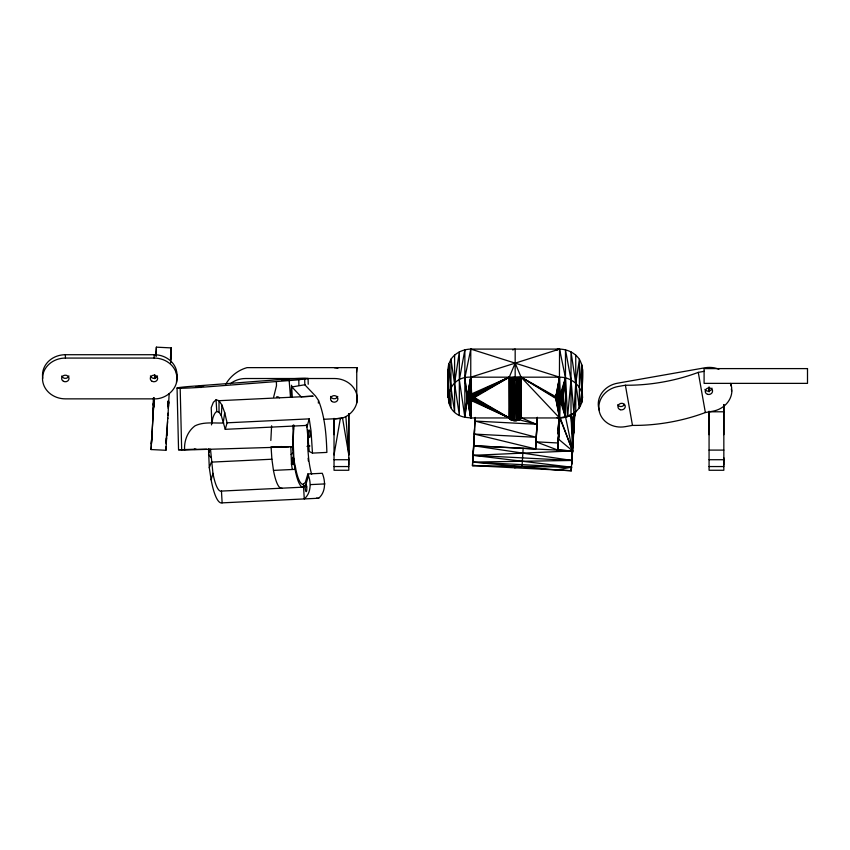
<?xml version="1.0" encoding="UTF-8"?>
<svg xmlns="http://www.w3.org/2000/svg" width="850" height="850" viewBox="0 0 850 850"><rect width="100%" height="100%" fill="white"/><g stroke="black" fill="none" stroke-linecap="round" stroke-linejoin="round"><path stroke-width="1.27" d="M334.029 434.69L334.029 418.742M348.797 465.131L348.797 457.799M334.029 419.061L342.486 417.817L348.797 454.909L348.797 413.833L348.797 470.263L334.029 470.263L334.029 418.37M709.07 434.69L709.07 412.611M723.839 465.131L723.839 457.799M723.839 434.69L723.839 404.77M470.719 394.272L509.267 377.177L509.267 417.956L470.783 417.956L464.865 417.265L467.16 396.716L468.871 394.719L470.719 394.272L470.783 349.095L559.555 349.095C567.311 349.233 574.961 352.814 579.392 359.295C585.99 370.855 580.72 385.071 582.452 397.566C582.314 409.381 570.86 418.083 559.555 417.956L521.082 417.956L520.88 418.657C517.979 421.409 512.359 421.409 509.469 418.657L509.267 377.177L515.174 363.131L521.082 377.177L559.555 417.956L564.294 416.882M177.055 388.036L178.553 449.777L184.599 450.022C184.025 440.874 187.521 431.375 195.054 425.808C204.011 421.504 214.211 423.417 223.784 422.96M556.941 417.679L559.555 417.956L555.656 397.566L556.739 395.239L559.353 394.272L559.555 349.095L555.719 349.711M573.336 435.859L574.621 412.728L575.747 411.984L575.747 355.066M450.893 361.877L450.957 359.295C455.377 352.814 463.038 349.233 470.783 349.095L559.555 377.177C570.892 376.975 582.303 385.783 582.452 397.566L581.867 365.543M470.783 349.095L464.865 377.868L467.033 397.566C467.086 401.402 473.237 402.007 474.289 398.416L473.918 395.176L470.719 396.822L467.521 395.176L464.865 417.265C439.195 412.207 445.591 375.668 470.783 377.177L559.555 377.177L555.783 396.716L521.082 377.177L509.469 377.868L509.469 418.657L510.053 378.516L510.999 379.068L510.053 419.294L510.053 378.516L509.469 377.868L515.174 377.177L515.174 349.095L512.667 349.924M571.614 464.334L572.56 450.914L559.831 417.807L559.119 425.712L559.513 418.37L559.332 421.366L559.374 419.974L557.812 450.171L572.56 450.914L574.961 412.431L571.009 414.842L572.56 450.914L571.211 470.751L571.572 467.213L473.174 455.324L475.182 417.69L472.473 465.598L571.306 470.73L571.306 467.288M573.155 438.377L571.699 461.029M573.824 427.306L573.92 426.211L573.421 433.606L573.92 424.596M582.452 369.484L581.867 401.519L582.452 369.484L581.867 373.437M167.758 417.934L165.909 450.288L151.066 449.544L153.967 400.201L153.584 407.522L153.722 405.269M151.353 444.178L151.725 437.112L151.364 443.7M170.659 362.854L171.232 347.905L156.389 347.161L156.166 356.214M165.909 446.845L165.909 450.288M166.664 433.203L166.6 435.678L167.567 421.515M168.332 408.287L168.481 405.11M270.842 440.47L271.607 425.797M208.505 449.002L209.291 467.691L211.119 479.814A51.701 11.114 87.3 0 0 222.137 502.86L318.676 498.238C325.805 492.171 325.667 481.323 322.277 473.28L307.87 473.971C311.259 482.014 311.397 492.851 304.268 498.929L303.408 484.192A36.932 7.937 87.3 0 1 295.534 467.734L293.516 458.192L292.783 449.809L293.176 425.244M294.036 462.442L293.112 440.024L293.951 425.149M293.898 462.602L293.93 461.688A3.697 0.797 87.3 0 0 292.899 457.268L292.697 457.449A3.697 0.797 87.3 0 0 292.411 462.124A3.697 0.797 87.3 0 0 293.526 464.451L293.962 461.933M307.785 430.228L307.817 448.938L308.646 458.394A36.932 7.937 87.3 0 0 311.642 474.311M572.135 451.531L571.859 458.32L573.92 426.211L573.729 428.719M448.364 383.626L447.886 397.566L447.886 369.484L448.672 364.214L450.957 359.295L459.34 415.225L459.34 351.826L454.601 383.148M537.359 418.168L535.691 448.959L474.385 434.095L474.544 429.601M571.838 459.043L572.56 450.914L557.812 450.107L559.544 418.094M472.738 462.081L473.28 451.18L472.738 462.081L556.548 469.965L571.572 467.213L472.738 462.081L572.008 460.466L571.636 464.153L572.008 460.466L473.737 445.783L473.174 455.324L572.008 460.466L571.657 463.781M562.997 394.591L565.484 417.265L569.904 415.331M467.033 397.566L467.16 394.389L467.16 398.416L470.783 417.956L471.676 396.716L470.719 400.86L470.783 417.956L467.521 399.213L467.521 395.176M555.741 395.441L555.656 397.566L521.082 377.177L520.88 418.657L520.285 378.516L520.88 377.868L509.469 377.868M537.327 417.254L535.691 448.959L473.737 445.729L474.034 438.611M571.869 458.309L572.56 450.914L558.503 439.099L559.481 417.52L559.332 420.899M571.838 458.564L572.124 451.701L571.625 460.371M537.285 418.381L535.999 441.83L558.121 442.978L558.206 441.192M559.066 425.723L559.513 418.264L559.364 420.644M571.816 459.723L572.124 451.796M166.419 439.28L166.483 437.877L166.186 442.946M558.928 417.424L558.036 434.191L558.96 417.499M571.731 461.486L572.008 460.466L571.625 463.377L572.124 451.679M574.154 420.962L574.621 412.728L574.175 421.303L574.621 412.728L574.186 420.166M155.125 378.505L155.146 375.849M558.992 417.456L558.291 430.663L558.939 417.499M559.3 422.046L559.513 417.276M574.154 420.293L574.419 414.683L574.175 419.656M558.673 423.651L558.96 417.839M558.886 429.144L559.173 423.821M559.173 424.777L559.491 417.584M559.258 422.886L559.491 417.403M573.963 424.586L573.867 426.477M153.276 403.219L152.649 413.748L152.968 409.349M156.071 355.438L156.209 352.261L155.996 355.927M167.907 406.438L168.173 401.211M168.576 404.143L168.693 401.699L167.833 418.795M571.572 467.213L472.473 465.598L473.067 453.889M558.62 424.044L558.939 417.902M573.293 426.87L573.421 424.416M574.164 419.815L574.536 412.356M153.074 405.163L153.457 397.811M153.776 403.102L154.031 398.289M154.158 397.651L151.066 449.544M167.896 404.706L168.087 401.03M168.523 405.769L169.161 393.518M475.277 417.424L474.991 421.345M571.625 462.464L571.678 461.497M166.281 442.011L166.186 443.774M166.281 441.054L166.334 440.13M557.866 446.866L559.173 423.534M558.121 442.978L559.173 425.436L558.62 433.967M573.92 424.309L572.05 456.11M154.477 378.664L154.689 374.765M154.615 378.324L154.742 375.934M166.164 441.171L166.653 432.512M167.896 415.554L168.024 413.174M168.481 406.034L168.343 408.287M559.215 423.81L559.576 417.233M469.763 394.389L470.783 377.177L559.555 349.095L565.484 377.868L567.609 416.479L569.872 415.384M523.154 448.343L522.028 466.406L514.505 467.776M558.832 430.047L559.173 425.436L558.673 432.841L558.854 429.686M559.066 426.541L558.96 427.741M307.392 425.393L225.261 429.324L221.308 415.661L221.956 405.089L219.013 400.701L216.07 399.766L213.339 402.337L211.225 407.66L211.852 422.992M318.336 403.112L318.506 400.467L315.552 396.079L304.831 384.795L304.693 379.185M473.737 445.783L572.56 450.914L572.241 453.603M558.673 432.841L559.173 425.436L558.811 430.589M559.831 417.807L557.812 450.107L535.999 441.83M155.837 355.183L156.389 347.161M170.446 358.201L171.232 347.905M573.421 433.606L573.75 428.474M558.397 394.389L559.555 377.177L556.155 395.919M472.834 397.311L473.014 394.719M290.721 397.014L291.582 385.263L292.294 397.226M470.921 397.587L471.229 393.752M567.609 416.479L571.009 379.908L565.484 349.786L565.484 417.265L560.309 400.743L560.309 396.716L562.551 395.176L565.484 417.265L561.202 400.414L561.266 394.623L561.266 397.269M579.392 387.366L581.676 364.214L581.676 402.847M468.871 394.719L470.783 377.177L471.676 394.389L473.918 395.919L474.289 398.416L509.267 417.956L471.676 400.743L472.568 396.387L472.568 400.414L509.267 417.956L474.417 397.566L474.332 395.441L474.289 398.416M559.353 394.272L560.309 394.389L565.484 377.868L563.04 397.566C562.987 400.998 557.866 401.997 556.155 399.213L556.739 395.856L559.555 417.956L559.353 400.86L560.309 396.716L558.397 396.716L556.155 395.176L555.783 398.416L559.555 417.956L560.309 400.743L561.202 396.387M356.543 372.215L357.085 367.636M448.97 400.233L448.672 402.847L448.672 364.214L449.002 366.839M557.504 394.719L559.555 377.177L560.309 394.389L562.923 396.716L565.484 377.868L561.202 394.719M557.749 397.386L558.237 393.582M223.433 421.473L224.708 412.632L221.956 405.089M468.116 395.239L470.783 377.177L467.16 396.716L464.865 377.868M575.747 411.984L571.009 415.225L571.009 351.826L579.392 407.756L581.676 392.286M556.739 395.239L559.555 377.177M562.551 395.919L565.484 377.868L561.967 395.239M472.568 400.414L473.333 395.856L473.918 399.213L509.267 417.956L473.333 399.893L473.333 395.856M561.202 400.414L561.967 395.856L565.484 417.265L561.967 399.893L561.967 395.856M334.029 454.909L340.351 418.476L323.829 419.294M467.521 395.919L470.783 377.177M467.521 399.213L468.116 395.856L470.783 417.956L469.763 400.743L469.763 396.716L470.719 400.86L470.719 393.816M211.469 424.904L212.851 418.083A46.846 10.072 87.3 0 1 216.761 411.538L216.07 399.766M307.87 473.971L305.352 482.364L303.408 484.192M308.401 476.096L305.681 485.159L303.578 487.146L221.446 491.077A39.886 8.574 87.3 0 1 212.946 473.301L210.502 449.246M571.699 461.964L572.008 460.466M273.679 397.003L276.484 385.73L276.388 381.576M292.294 469.466L291.433 463.76L292.039 463.728L291.518 464.334L292.326 461.178M211.119 479.814L212.946 473.301M225.261 429.324L227.077 422.811L224.708 412.632M295.534 467.734L295.078 469.359A39.886 8.574 87.3 0 0 303.578 487.146M318.506 400.467C324.998 416.925 326.304 434.892 326.878 452.413L312.471 453.103L309.262 451.467L306.935 427.019L309.219 418.869L227.077 422.811M536.945 424.564L521.294 417.807M279.044 446.728L281.616 446.558M209.291 467.691L211.374 462.124L271.894 459.223L273.466 470.401A39.886 8.574 87.3 0 0 281.966 488.176M208.941 449.841L209.27 449.098L209.185 452.699L208.739 450.298M225.824 384.115C230.424 376.114 238.159 370.111 247.053 367.636L357.329 367.636M291.125 454.527L293.027 452.699M340.351 418.604C351.284 416.277 359.943 404.823 356.543 393.624A22.897 20.389 0 0 0 334.433 378.516L245.661 378.516A22.897 20.389 0 0 0 230.329 383.754M573.134 441.734L571.009 414.842L574.961 412.462M472.568 394.719L509.267 377.177L474.417 397.566L474.417 395.547M474.289 396.716L509.267 377.177L473.333 395.239M473.918 395.919L509.267 377.177M567.322 416.022L565.484 416.606L572.56 450.914L473.174 455.324M568.246 415.724L570.084 415.14M555.762 349.807L559.555 349.095L555.688 349.764M305.426 384.657L291.922 386.952L301.134 396.769L219.002 400.701L219.034 412.271L221.308 415.661M178.553 449.777L195.096 449.214M279.416 446.739L270.927 446.973M556.548 469.965L571.306 470.73M555.698 349.892L559.555 349.095M516.97 419.996L519.35 419.858L519.35 379.068L512.221 379.504L512.221 420.283L510.999 379.068L516.704 379.769L520.285 378.516L520.285 419.294L519.35 379.068L510.999 379.068L510.999 419.858L513.379 419.858M704.331 371.301L698.275 372.374A96.379 43.828 -10 0 1 625.398 385.22L618.12 386.506A22.897 20.389 -10 0 0 599.112 410.561A22.897 20.389 -10 0 0 625.207 426.668L632.474 425.393A96.379 43.828 -10 0 0 705.351 412.537L712.629 411.251A22.897 20.389 -10 0 0 731.786 392.53L731.638 387.196L730.373 383.414M472.473 465.598L475.118 465.364M179.743 388.259L180.954 388.184L177.863 388.206A22.918 0.839 -3.8 0 1 188.371 386.559L285.292 379.174A22.907 0.839 -3.8 0 1 305.161 378.282L308.295 378.494L296.969 379.971L205.966 386.941A22.918 0.839 -3.8 0 1 180.179 388.248L181.677 449.99M510.999 379.068L520.285 378.516L510.053 378.516L520.88 377.868L521.082 417.956L521.082 377.177L555.783 398.416L555.783 395.388M510.999 419.858L513.315 419.719M516.704 420.548L515.174 379.854L515.174 420.644L513.644 379.769L516.704 379.769L516.704 420.548L513.644 420.548L513.644 379.769L518.128 379.504L518.128 420.283L513.644 420.548L512.221 379.504L518.128 379.504L519.35 419.858L516.959 419.858M196.106 449.214L193.959 449.406L206.646 449.225M273.466 470.401L295.078 469.359L293.93 461.688M310.526 484.606L324.934 483.916M184.599 450.022L292.687 446.792M288.798 446.696L281.616 446.824M334.22 367.646L337.918 368.199M42.787 378.303A22.897 20.389 0 0 1 65.397 354.716L154.169 354.716A22.897 20.389 0 0 1 176.29 369.835L177.066 375.105L176.481 382.415M65.397 358.073L154.169 358.073A22.897 20.389 0 0 1 176.29 373.192C180.391 386.686 167.354 399.373 154.169 398.862L65.397 398.862A22.897 20.389 0 0 1 42.5 378.473A22.897 20.389 0 0 1 65.397 358.073L65.397 354.716M709.07 411.793L723.839 411.793M709.07 450.096L723.839 450.096M334.029 459.723L348.797 459.723M709.07 459.723L723.839 459.723M334.029 466.554L348.797 466.554M709.07 466.554L723.839 466.554M308.731 445.857L309.921 445.995L307.009 446.356L307.743 446.42M474.385 434.095L536.339 437.314L475.086 421.069L537.041 424.288L517.873 419.486M292.602 446.781L293.324 446.845M272.956 446.909L275.591 447.302M216.761 411.538L219.034 412.271M292.464 439.429L293.112 440.024M208.526 454.442L210.981 457.619M573.707 432.554L571.009 414.842L574.43 421.037M560.331 418.349L572.56 450.914M292.697 447.121L293.409 449.629M571.009 414.842L574.069 426.796M557.504 396.387L559.555 417.956L556.739 395.856M469.763 400.743L468.871 396.387L468.871 400.414M731.361 388.981L731.744 391.191M698.275 372.374L705.351 412.537M625.398 385.22L632.474 425.393M309.219 418.869L311.047 430.993L312.471 453.103M470.783 417.956L468.116 395.856M448.354 372.651L447.886 369.484L448.672 392.286L450.957 407.756L450.957 359.295M560.469 393.582L560.947 397.386M290.487 397.024L289.17 380.598M448.672 364.214L450.957 387.366L454.601 411.984L454.601 355.066M571.009 379.908L573.931 413.228L575.747 383.148L579.392 359.295L579.392 407.756M271.894 459.223L271.118 447.44M470.22 393.752L470.517 397.587M345.876 416.564L348.797 454.909M468.329 393.412L468.52 396.015M221.446 491.077L222.137 502.86M558.471 438.462L558.503 439.099M293.324 425.266L293.505 429.59M563.04 397.566L562.923 394.389L562.923 398.416M467.075 394.591L467.16 396.716M290.817 446.622L291.518 464.334M581.804 378.569L582.452 397.566M516.704 379.769L518.128 420.283M731.053 383.892L731.106 385.889M308.114 379.61L308.221 384.253M298.786 379.801L298.913 384.986M200.887 386.591L200.919 387.579M581.825 395.144L581.867 401.519M723.839 404.547L723.839 470.263L709.07 470.263L709.07 411.188M562.551 395.176L562.551 399.213M559.353 393.72L559.353 400.86L558.397 396.716L558.397 400.743M557.43 393.391L557.504 400.414M556.155 395.176L556.155 399.213M473.918 395.176L473.918 399.213M472.642 393.582L472.642 397.386M468.807 393.582L468.807 397.386M356.745 367.636L356.745 402.858M176.481 371.163L176.481 374.521M154.169 354.716L154.169 358.073M337.79 396.397A3.697 3.294 0 0 1 330.661 396.397M711.96 388.121A3.697 3.294 -10 0 1 706.977 391.032L706.127 390.649A3.697 3.294 -10 0 1 704.937 389.364M624.452 404.356A3.697 3.294 -10 0 1 617.653 404.749M599.367 410.348A22.897 20.389 -10 0 1 617.536 383.201L704.958 367.784A22.897 20.389 -10 0 1 718.888 369.283M318.676 498.238A51.701 11.114 87.3 0 1 316.731 497.994M308.093 458.224A3.697 0.797 87.3 0 1 308.337 460.998M306.414 424.416A36.932 7.937 87.3 0 1 306.935 427.019M276.59 396.865A51.648 11.103 87.3 0 1 279.522 397.8M157.526 375.966A3.697 3.294 0 0 1 150.397 375.966M68.903 375.966A3.697 3.294 0 0 1 61.763 375.966M709.07 387.154L709.07 391.712L709.07 387.101M170.584 360.092L170.967 353.026L170.584 360.092M464.865 349.786L459.34 379.908L464.865 417.265L464.865 349.786M308.954 430.302L308.784 430.727A3.697 0.797 87.3 0 0 308.656 434.966A3.697 0.797 87.3 0 0 309.581 437.484L309.772 437.304A3.697 0.797 87.3 0 0 310.059 432.629A3.697 0.797 87.3 0 0 308.954 430.302M196.286 386.729L203.543 386.283L196.286 386.729M281.658 380.226L288.915 379.78L281.658 380.226M312.928 396.206L301.134 396.769L312.928 396.206M807.5 368.603L704.097 368.603L704.097 383.371L807.5 383.371L807.5 368.603M306.712 486.784L306.584 485.924A3.697 0.797 87.3 0 0 305.607 484.457A3.697 0.797 87.3 0 0 305.235 488.176L305.309 489.122A3.697 0.797 87.3 0 0 306.425 491.459A3.697 0.797 87.3 0 0 306.712 486.784M331.606 401.232A3.697 3.294 0 0 0 337.79 399.755A3.697 3.294 0 0 0 333.264 395.728A3.697 3.294 0 0 0 331.606 401.232M707.561 394.336A3.697 3.294 -10 0 0 712.523 390.564A3.697 3.294 -10 0 0 706.573 388.726A3.697 3.294 -10 0 0 707.561 394.336M620.277 409.721A3.697 3.294 -10 0 0 625.239 405.96A3.697 3.294 -10 0 0 619.289 404.111A3.697 3.294 -10 0 0 620.277 409.721M152.118 381.321A3.697 3.294 0 0 0 157.654 378.473A3.697 3.294 0 0 0 152.118 375.615A3.697 3.294 0 0 0 152.118 381.321M63.484 381.321A3.697 3.294 0 0 0 69.02 378.473A3.697 3.294 0 0 0 63.484 375.615A3.697 3.294 0 0 0 63.484 381.321"/></g></svg>
